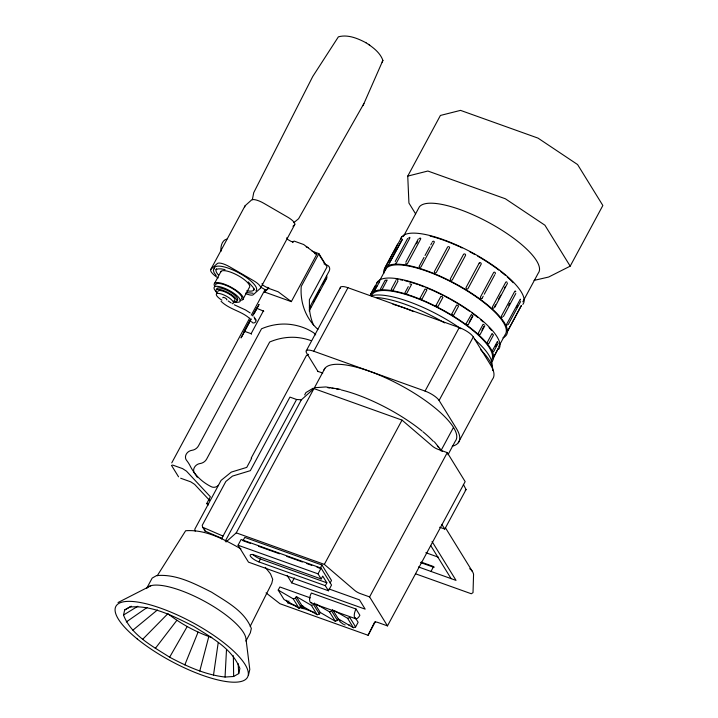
<?xml version="1.0" encoding="UTF-8"?>
<svg xmlns="http://www.w3.org/2000/svg" width="718" height="718" viewBox="0 0 718 718"><rect width="100%" height="100%" fill="white"/><g stroke="black" fill="none" stroke-linecap="round" stroke-linejoin="round"><path stroke-width="1.08" d="M225.048 677.038L233.655 676.491L238.717 673.583L239.893 668.503C232.138 648.291 211.038 637.44 193.761 626.347C173.962 616.475 152.575 604.933 129.752 607.051L124.69 609.968L123.505 615.039C131.268 635.259 152.369 646.11 169.636 657.203C186.994 666.412 205.321 674.821 225.048 677.038L226.502 649.602M252.35 199.739L253.705 192.702L312.734 76.512L338.375 36.851C347.638 34.195 357.752 38.368 365.992 42.757M213.488 675.18L218.2 642.736M520.496 299.846L520.353 299.146L506.791 323.935L506.522 325.425L507.159 324.85M248.446 675.288L249.792 669.481L245.933 638.517A56.255 16.64 28.3 0 0 199.739 598.767A56.255 16.64 28.3 0 0 146.777 588.123L152.171 578.098L156.533 575.594C176.179 573.763 194.587 583.698 211.631 592.197C226.493 601.747 244.65 611.081 251.336 628.483L250.322 632.854L245.897 641.057M391.543 290.009L393.078 290.251L398.023 281.061L397.458 280.576M507.455 283.377L494.819 307.232M199.766 671.043L208.812 636.516C194.12 631.005 180.227 623.377 167.877 613.675L142.747 639.226M492.907 334.606L492.108 333.439L487.091 342.701L487.962 343.796M381.034 289.471L382.182 289.399L387.146 280.029L385.988 280.271M304.674 394.918L305.94 392.566L313.156 388.205M439.631 527.236L444.801 529.058L466.063 489.559L463.361 484.372M184.804 664.913L198.078 632.118M214.108 268.541L213.363 270.228L214.081 272.625L216.19 275.541M293.734 222.724L298.589 218.73L363.909 103.58M382.111 62.215L382.9 60.411C380.082 52.423 372.516 46.939 365.606 42.515M363.003 105.663L382.9 60.411M385.216 269.035L385.198 269.367M374.015 291.454L379.678 281.68L378.969 282.264M266.037 592.889L279.993 603.739L368.083 635.277L374.464 622.407A6.103 1.804 28.3 0 1 378.162 622.551L387.478 625.89L465.156 481.616L447.269 452.627L437.953 449.297A6.103 1.804 28.3 0 1 432.398 446.129L402.026 420.111L313.937 388.582L301.363 399.818L225.264 541.148M375.415 621.519L368.083 635.277M250.187 626.374L271.781 583.339L272.714 579.327L270.506 573.87L265.319 567.346M388.501 264.556L388.259 265.328L402.448 239.202L389.542 262.617M210.76 269.492L244.955 205.994M214.628 283.26L221.054 271.314M242.801 299.594L249.236 287.658A16.37 4.838 28.3 0 0 237.084 275.03A16.37 4.838 28.3 0 0 220.552 272.481M260.589 288.008L294.784 224.51M171.764 462.868L249.693 318.128M251.282 315.175L265.068 289.578M292.352 242.576L294.048 241.069L303.669 244.515L316.791 254.334L291.329 301.623L264.493 292.011L265.561 290.045M244.488 331.707L244.174 331.204L250.878 318.756M252.431 315.884L256.55 308.219L263.811 311.217M250.744 319.681L241.042 337.9L251.103 319.214M253.355 314.834L259.036 304.459L254.8 312.33M251.444 334.193L251.129 333.69L263.497 310.706M312.142 251.237L318.9 253.651L301.228 286.464A69.79 59.352 -31.7 0 0 317.894 329.382M309.386 307.789L329.122 271.135A5.268 4.479 -31.7 0 0 327.04 265.104L324.967 264.359M309.252 309.79L310.813 306.891M313.416 302.054L314.457 300.124M315.507 298.185L320.192 289.48M322.795 284.642L325.918 278.844M309.198 310.948L326.412 278.979A4.317 3.671 -31.7 0 0 326.726 276.035M207.942 505.346L206.775 503.462L210.383 496.775L186.456 471.134L182.578 468.621L172.508 465.013M306.308 350.752L340.511 287.227M415.623 213.91L408.928 203.05L407.743 176.107L440.403 115.454L460.516 110.375L538.015 138.116L577.586 164.557L602.851 205.492L570.191 266.154L548.642 277.04L534.075 280.397M318.119 371.691L306.613 353.041A12.493 3.698 28.3 0 1 313.748 351.237L347.952 287.712L459.26 327.561A12.493 3.698 28.3 0 1 473.297 336.939L490.556 364.906A78.145 23.111 28.3 0 1 492.476 379.23L458.272 442.755M221.485 538.958L296.588 399.486L301.363 399.818M226.035 541.991L236.249 532.855L313.937 388.582M314.394 387.837L324.895 368.334M370.461 294.559L375.164 285.827M385.153 267.284L397.646 244.075M371.251 293.581L377.605 281.779M385.063 267.931L401.775 236.886M374.581 288.735L376.061 285.97M394.981 250.842L396.022 248.913M379.185 281.465L386.149 268.541M403.39 236.5L419.348 206.883A68.138 20.149 28.3 0 1 491.354 223.962A68.138 20.149 28.3 0 1 538.222 273.208L522.803 301.838M374.509 290.539L376.986 285.944M238.044 545.222L241.131 539.487L321.099 568.117L331.545 585.044L328.458 590.77L248.491 562.149L238.044 545.222L318.02 573.844L321.161 578.95L322.705 576.078L326.861 582.81L325.317 585.673L328.458 590.77M380.549 288.771L385.252 280.038M395.241 261.487L407.618 238.511M391.202 289.327L395.905 280.594M405.894 262.043L418.262 239.058M416.449 243.752L417.49 241.813M321.161 578.95L254.737 555.167A7.512 2.217 28.3 0 0 250.447 556.253A7.512 2.217 28.3 0 0 258.884 561.898L260.428 559.026L326.861 582.81M408.282 286.608L404.817 293.034L405.311 293.59L406.639 293.59L411.594 284.391L409.772 283.843M423.997 257.421L419.312 266.136A1.131 0.889 -38.5 0 0 419.707 267.356A1.131 0.889 -38.5 0 0 421.125 266.683L434.157 242.496A1.131 0.889 -38.5 0 0 433.753 241.266A1.131 0.889 -38.5 0 0 432.335 241.939M425.038 255.491L429.732 246.786M430.773 244.847L431.814 242.908M278.207 590.079L293.249 598.848L295.484 598.112L296.319 596.559L302.116 605.965L301.282 607.518L299.047 608.254L284.005 599.476L278.207 590.079L279.876 586.974L310.329 597.87M329.015 588.966L359.449 599.862L365.184 609.151L291.723 582.863L294.38 577.927M296.319 605.92L287.9 602.905L288.932 601.002M250.286 543.338L242.98 540.726L244.784 537.387L321.96 565.012L320.165 568.351L317.033 567.238M318.02 573.844L321.099 568.117M387.478 625.89L369.591 596.909L360.274 593.571A6.103 1.804 28.3 0 1 354.71 590.402L324.339 564.384L402.026 420.111M313.748 351.237L425.056 391.077L459.26 327.561M469.204 322.238L472.668 315.803L471.385 314.502L466.054 323.773L467.714 324.994M482.2 298.096L483.241 296.157M484.282 294.218L494.702 274.868M468.235 324.707L472.938 315.974M330.145 582.971L331.492 580.458L321.96 565.012M302.116 605.965L317.159 614.734L319.393 613.998L320.228 612.445L314.43 603.048M452.223 446.228A78.145 23.111 28.3 0 0 456.352 428.431L439.093 400.464L473.297 336.939M481.922 330.083L483.905 326.403M494.46 306.801L495.501 304.863M498.624 299.065L500.706 295.188M504.35 288.421L505.4 286.482M480.127 334.507L484.829 325.775M320.228 612.445L335.27 621.214L337.505 620.478L338.34 618.925L332.542 609.528M508.703 305.285L509.744 303.346M488.761 343.751L493.463 335.019M503.453 316.476L515.82 293.491M495.644 346.238L496.632 344.398M516.538 307.43L517.579 305.491M493.544 351.811L498.247 343.078M508.236 324.527L520.613 301.551M453.489 427.407L440.888 450.814A74.762 22.105 28.3 0 0 439.838 449.199M498.561 346.866L505.023 334.857A68.138 20.149 28.3 0 0 455.032 283.906A68.138 20.149 28.3 0 0 385.162 270.399M493.76 357.07L498.498 347.979L493.257 357.986M369.591 596.909L447.269 452.627M447.978 454.754L455.329 441.103A74.762 22.105 28.3 0 0 401.057 385.512A74.762 22.105 28.3 0 0 323.944 370.012M338.34 618.925L353.382 627.703L355.616 626.967L358.129 622.309L355.231 617.606M430.944 571.492L433.6 566.556L421.152 562.095M169.636 657.203L187.183 626.581M157.188 575.818L185.639 530.746C205.501 529.238 224.16 539.451 240.97 548.875M302.368 607.634L301.919 608.299L304.297 608.325L302.736 605.795M492.674 351.748L492.306 350.833L497.377 341.526L497.709 342.172M155.294 648.444L176.888 620.289M466.063 489.559L465.219 490.385M479.445 334.678L478.134 333.475L483.088 324.285L484.237 324.868M292.944 226.278L294.533 224.851A10.932 3.231 28.3 0 0 287.667 217.123L263.775 203.266A11.21 3.312 28.3 0 0 251.515 200.017L245.233 205.644A14.055 4.155 28.3 0 0 244.811 206.901M264.493 292.011L268.586 288.349L278.207 291.795L291.329 301.623M132.857 630.189L157.395 609.977M126.296 621.941L147.046 607.527M123.505 615.039L137.829 606.261M118.039 602.528L151.13 585.619M124.69 609.968L131.295 606.18M308.596 354.324L306.451 355.455L251.147 458.165L251.632 458.335L246.75 467.391L231.313 472.094L221.09 480.387L194.802 529.211L195.206 531.176M216.064 269.681L218.003 268.882L221.063 268.873L225.057 269.645M296.319 596.559L311.361 605.337L313.595 604.601L319.393 613.998M316.315 604.143L329.472 611.817L331.707 611.081L337.505 620.478M334.426 610.623L347.584 618.297L349.819 617.561L355.616 626.967M407.743 176.107L427.856 171.028L505.355 198.769L544.926 225.219L570.191 266.154M314.34 387.72L325.819 386.948L340.395 389.362M253.023 293.222L246.103 292.549M323.98 263.847L324.796 263.623L319.232 254.935M293.518 241.786L291.104 241.427L287.685 239.444L286.679 237.82M226.87 239.085C222.077 240.018 220.255 246.875 221.099 251.183M344.344 624.696L345.143 624.938M208.812 636.516L211.765 637.404M314.906 252.889L315.669 253.131M306.218 246.893L308.291 247.638M314.726 253.598L316.791 254.334M244.174 331.204L251.129 333.69M317.903 371.35L322.75 373.082M296.588 399.486L289.937 397.108L250.331 470.667L232.444 476.106L225.856 481.464L202.243 525.307L202.638 527.227L204.989 531.042L222.329 538.572M425.846 552.707L438.357 557.186M420.631 562.571L434.121 567.399L433.6 566.556M180.667 478.233L190.737 481.832L194.614 484.354L209.566 500.374M418.441 566.942L456.047 580.404L432.048 541.516M415.551 573.808L471.322 593.768L473.018 592.628L473.566 574.319A12.296 10.456 -31.7 0 0 470.927 569.679M206.775 503.462L208.364 504.027M236.249 532.855L324.339 564.384M258.624 546.326L279.481 553.793M286.787 556.405L302.431 562.006M306.604 563.504L311.818 565.371M258.884 561.898L325.317 585.673M356.02 609.026A6.992 3.043 -70.3 0 0 354.782 618.045A6.992 3.043 -70.3 0 0 359.889 615.29L356.02 609.026L311.352 593.032A6.992 3.043 -70.3 0 0 311.504 602.833M310.723 602.662L355.392 618.656M299.478 607.051L314.215 612.328M221.045 301.291C229.195 309.314 241.015 311.011 249.056 317.939M202.638 527.227L223.038 536.086M343.473 624.337L339.838 621.662M234.301 304.782L245.466 309.943L250.16 312.922M260.858 287.2L264.278 289.183L265.283 290.808L268.837 287.622L266.423 287.263L262.994 285.279L261.998 283.655M218.227 277.911L216.36 276.834A14.055 4.155 28.3 0 1 211.038 269.142L217.33 263.515A11.21 3.312 28.3 0 1 229.589 266.773L253.472 280.621A10.932 3.231 28.3 0 1 260.338 288.358L253.212 294.739A10.07 2.98 28.3 0 1 245.7 293.581M368.433 44.31L369.725 45.126M231.169 302.933L228.144 300.932M434.336 441.776L442.198 451.425M248.257 281.923L253.221 287.514L253.858 289.677M444.738 529.067L441.821 524.373M318.9 253.651L327.058 266.872L309.386 299.684L309.422 308.569A69.79 59.352 -31.7 0 0 313.613 325.326M445.384 527.685L472.399 571.465M430.638 545.438L451.119 578.636M256.55 308.219L256.864 308.731M253.975 316.862L255.859 319.932M347.584 618.297L353.382 627.703M329.472 611.817L335.27 621.214M311.361 605.337L317.159 614.734M287.137 575.423L291.723 582.863M301.111 605.364L303.211 608.765M295.484 598.112L301.282 607.518M293.249 598.848L299.047 608.254M286.258 600.248L287.9 602.905M171.431 465.282L178.549 476.824M204.603 529.121L204.989 531.042M238.17 663.674L238.717 673.583M233.359 655.731L233.655 676.491M327.938 387.792A74.762 22.105 28.3 0 1 329.912 387.953M331.994 388.196A74.762 22.105 28.3 0 1 334.175 388.519M336.437 388.914A74.762 22.105 28.3 0 1 338.77 389.38M341.158 389.919A74.762 22.105 28.3 0 1 422.067 431.033M422.974 431.778A74.762 22.105 28.3 0 1 433.376 441.373M437.298 445.815A74.762 22.105 28.3 0 1 438.644 447.529M392.952 304.288A74.762 22.105 28.3 0 1 413.631 311.603M376.537 297.521A74.762 22.105 28.3 0 1 444.595 322.885M480.593 349.675A74.762 22.105 28.3 0 1 492.736 370.614M425.056 391.077A12.493 3.698 28.3 0 1 439.093 400.464M340.287 288.196A12.493 3.698 28.3 0 1 347.952 287.712M430.109 236.06A68.138 20.149 28.3 0 1 443.473 240.144M444.415 240.485A68.138 20.149 28.3 0 1 459.062 246.534M460.05 246.992A68.138 20.149 28.3 0 1 462.024 247.925M469.994 251.919A68.138 20.149 28.3 0 1 474.876 254.567M477.757 256.209A68.138 20.149 28.3 0 1 498.83 270.103M500.5 271.386A68.138 20.149 28.3 0 1 505.553 275.506M507.24 276.977A68.138 20.149 28.3 0 1 513.217 282.73M383.807 273.316A69.386 20.517 28.3 0 1 455.742 283.87A69.386 20.517 28.3 0 1 502.959 337.801M400.77 238.78A69.386 20.517 28.3 0 1 471.923 252.53A69.386 20.517 28.3 0 1 522.821 304.423M395.941 279.069A68.138 20.149 28.3 0 1 398.077 279.365M400.312 279.742A68.138 20.149 28.3 0 1 402.618 280.191M404.988 280.729A68.138 20.149 28.3 0 1 418.235 284.66M419.294 285.037A68.138 20.149 28.3 0 1 424.069 286.823M426.016 287.604A68.138 20.149 28.3 0 1 433.905 290.978M434.893 291.427A68.138 20.149 28.3 0 1 442.835 295.277M444.828 296.301A68.138 20.149 28.3 0 1 449.737 298.93M450.707 299.469A68.138 20.149 28.3 0 1 469.357 311.127M472.049 313.057A68.138 20.149 28.3 0 1 477.946 317.562M480.513 319.672A68.138 20.149 28.3 0 1 483.07 321.879M489.048 327.623A68.138 20.149 28.3 0 1 491.48 330.307M376.591 283.673A69.386 20.517 28.3 0 1 447.754 297.431A69.386 20.517 28.3 0 1 498.651 349.316M370.246 295.475A69.386 20.517 28.3 0 1 444.047 310.67A69.386 20.517 28.3 0 1 490.959 362.411M371.35 296.049A68.138 20.149 28.3 0 1 441.229 309.548A68.138 20.149 28.3 0 1 491.211 360.508M371.718 295.654A71.36 21.1 28.3 0 1 460.893 328.754M474.365 339.192A71.36 21.1 28.3 0 1 491.857 365.785M449.217 246.848A1.131 1.023 -22 0 1 449.459 248.078L436.436 272.266A1.131 1.023 -22 0 1 434.928 272.813A1.131 1.023 -22 0 1 434.453 271.449L447.476 247.261A1.131 1.023 -22 0 1 448.418 246.642M293.779 605.014A6.938 2.055 28.3 0 1 286.679 600.679M349.828 625.037A7.063 2.091 28.3 0 1 348.903 625.1M340.009 621.007A7.063 2.091 28.3 0 1 338.232 619.14M260.428 559.026A7.512 2.217 28.3 0 1 252.745 554.332M218.434 485.323A5.807 4.936 -31.7 0 1 211.442 486.795A62.152 52.854 -31.7 0 1 190.207 466.027A44.229 37.605 -31.7 0 0 186.554 460.346A6.758 5.753 -31.7 0 1 186.222 454.243A6.758 5.753 -31.7 0 1 191.948 450.312A7.727 6.579 -31.7 0 0 198.509 445.815L261.514 328.799A52.351 44.516 -31.7 0 1 290.978 324.509A63.776 54.236 -31.7 0 1 313.12 332.434A12.161 10.339 -31.7 0 1 315.687 334.875M194.704 473.566A6.758 5.753 -31.7 0 1 194.381 467.463A6.758 5.753 -31.7 0 1 200.107 463.532A7.727 6.579 -31.7 0 0 206.658 459.035L269.672 342.019A52.351 44.516 -31.7 0 1 299.137 337.729A63.776 54.236 -31.7 0 1 310.822 340.556M195.063 474.006A44.229 37.605 -31.7 0 1 196.687 476.312M196.992 476.788A44.229 37.605 -31.7 0 1 197.279 477.273M254.693 318.989A2.271 1.93 -31.7 0 1 255.15 322.382A2.271 1.93 -31.7 0 1 251.668 321.484M469.698 568.71A12.296 10.456 -31.7 0 1 470.335 569.168M406.029 263.102A1.131 0.7 -47.6 0 0 406.289 264.179A1.131 0.7 -47.6 0 0 407.564 263.344L420.586 239.157A1.131 0.7 -47.6 0 0 419.213 238.672M502.447 316.898A1.131 0.61 -73.2 0 1 501.496 317.302A1.131 0.61 -73.2 0 1 501.577 315.803L514.6 291.607A1.131 0.61 -73.2 0 1 515.345 291.068A1.131 0.61 -73.2 0 1 515.703 291.867M493.93 307.771A1.131 0.826 -80.9 0 1 492.763 308.121A1.131 0.826 -80.9 0 1 492.62 306.568L505.651 282.38A1.131 0.826 -80.9 0 1 507.079 282.452M395.331 263.228A1.131 0.467 -53.7 0 0 395.842 263.389A1.131 0.467 -53.7 0 0 396.668 262.492L409.691 238.304A1.131 0.467 -53.7 0 0 409.7 237.389A1.131 0.467 -53.7 0 0 408.704 238.125M482.038 298.32A1.131 0.978 86.4 0 1 480.539 296.866L493.562 272.678A1.131 0.978 86.4 0 1 494.908 272.337A1.131 0.978 86.4 0 1 495.223 273.899M214.135 268.801A23.847 7.054 28.3 0 1 238.223 272.526A23.847 7.054 28.3 0 1 255.931 290.907M254.378 288.717A21.567 6.381 28.3 0 1 246.812 290.763M218.469 275.057A21.567 6.381 28.3 0 1 216.585 268.72M214.61 286.06A16.37 4.838 28.3 0 1 231.914 287.658A16.37 4.838 28.3 0 1 239.866 300.268M215.562 285.109A14.755 4.362 28.3 0 1 230.46 287.415A14.755 4.362 28.3 0 1 241.419 298.787M217.078 292.594A14.755 4.362 28.3 0 1 219.035 286.545A14.755 4.362 28.3 0 1 237.748 296.444A14.755 4.362 28.3 0 1 234.687 301.91M216.612 289.219A11.847 3.5 28.3 0 1 228.575 291.068A11.847 3.5 28.3 0 1 237.371 300.205M217.24 293.294A11.847 3.5 28.3 0 1 220.363 289.605A11.847 3.5 28.3 0 1 234.508 297.09A11.847 3.5 28.3 0 1 233.853 302.081M217.805 291.598A9.648 2.854 28.3 0 1 228.647 293.716A9.648 2.854 28.3 0 1 233.835 300.896M221.898 300.178A9.648 2.854 28.3 0 1 216.971 293.536A9.648 2.854 28.3 0 1 228.737 297.593A9.648 2.854 28.3 0 1 232.291 303.759M222.903 297.844A2.271 0.673 28.3 0 1 225.129 297.97A2.271 0.673 28.3 0 1 226.61 299.81M507.312 331.698L521.367 305.545L507.312 331.698M435.934 305.599L437.953 306.622L442.898 297.423L442.566 296.857L440.888 296.399L435.934 305.599M419.967 298.356L421.951 299.173L426.896 289.973L426.573 289.462L424.993 289.085L419.967 298.356M451.658 314.269L453.561 315.426L458.515 306.236L457.994 305.455L456.603 305.069L451.658 314.269M463.451 254.504L450.428 278.692A1.131 1.077 13.1 0 0 450.922 280.155A1.131 1.077 13.1 0 0 452.439 279.715L465.461 255.527A1.131 1.077 13.1 0 0 464.968 254.055A1.131 1.077 13.1 0 0 463.451 254.504M479.166 263.174L466.144 287.362A1.131 1.068 60.1 0 0 466.583 288.896A1.131 1.068 60.1 0 0 468.046 288.519L481.069 264.332A1.131 1.068 60.1 0 0 480.629 262.797A1.131 1.068 60.1 0 0 479.166 263.174M137.156 638.867A74.753 22.105 28.3 0 0 246.902 678.151A74.753 22.105 28.3 0 0 161.047 608.308A74.753 22.105 28.3 0 0 137.156 638.867"/></g></svg>
